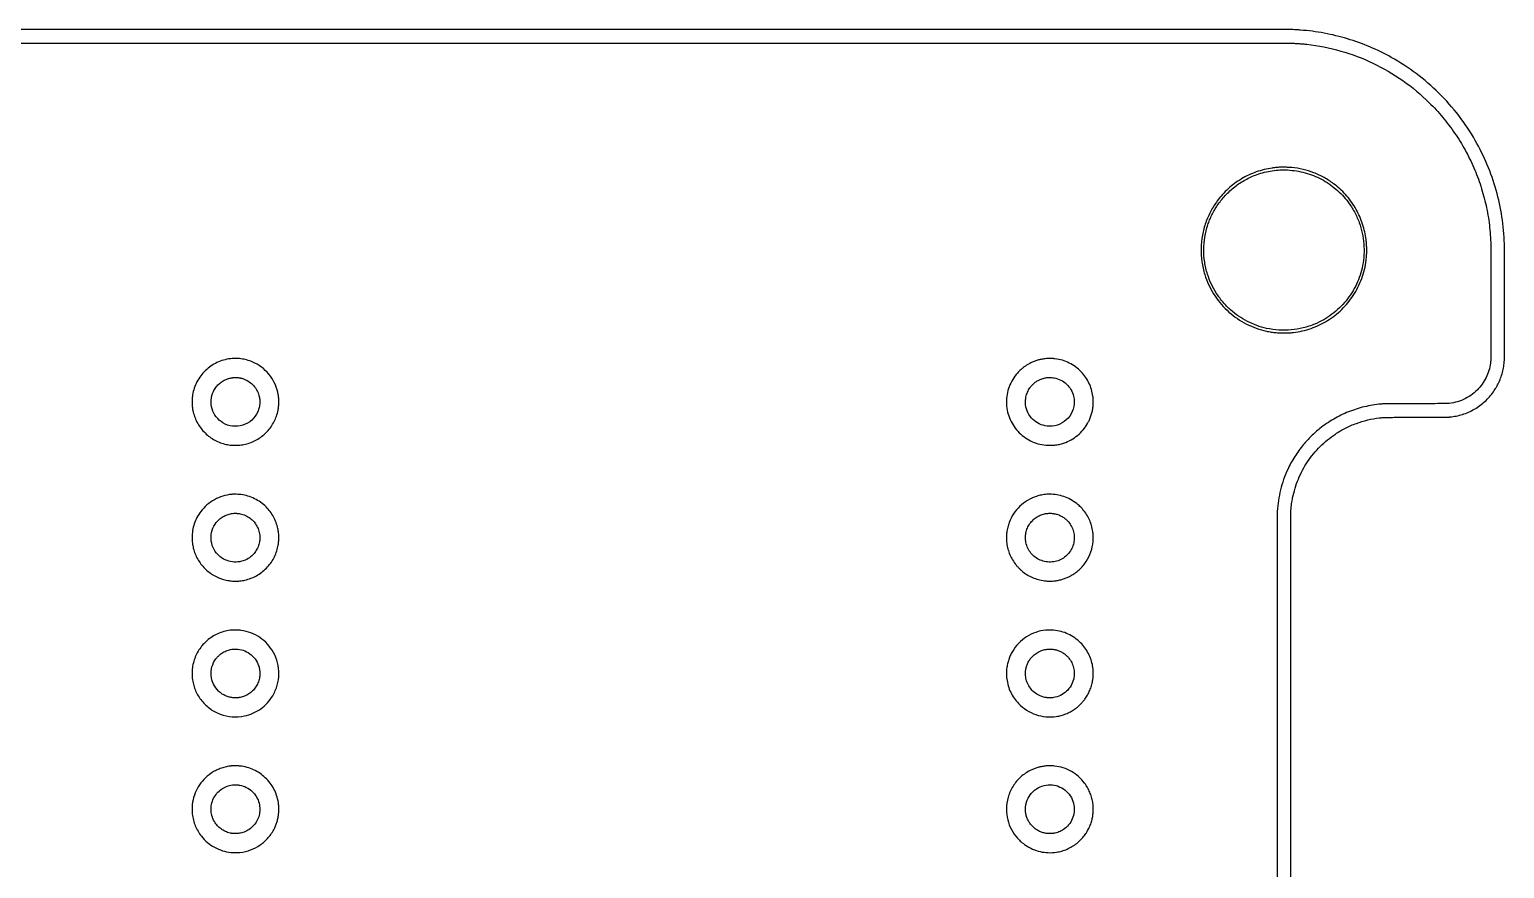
# Model space of a CAD drawing. Extents: x 977 to 25454, y 984 to 49020.
# Drawn here: x 14242 to 25454, y 42644 to 49020 of the extents above; entities that cross this region are included whole.
import ezdxf

# ---------------------------------------------------------------- set-up
doc = ezdxf.new("R2010")
doc.units = 0

msp = doc.modelspace()

# ---------------------------------------------------------------- linework, layer by layer
for points in [[(25453.795181, 6757.754748, 0.000012), (25453.897571, 12164.328285, 0.000003), (25453.798272, 20941, 0.000002), (25453.560073, 32466.951299, 0.000022), (25453.274305, 36638.378168, 0.000001), (25452.974668, 39243.286242, 0.030065)], [(23829.361066, 40418.971481, -0.000002), (23829.352982, 42875.559779, -0.000002), (23829.365373, 45332.747787, -0.021017), (23830.806104, 45367, -0.005845), (23833.221058, 45392.142625, -0.007114), (23836.092168, 45415.622683, -0.007424), (23839.507311, 45438.105181, -0.007657), (23843.556945, 45460.245147, -0.049073), (23887.011553, 45603.616359, -0.049424), (23957.496278, 45735.404218, -0.049412), (24052.493796, 45850.825996, -0.048996), (24168.541353, 45945.72994, -0.029774), (24245.731524, 45990.755708, -0.029259), (24328.166467, 46026.586958, -0.029278), (24414.16583, 46052.530051, -0.029907), (24502, 46068.028063, -0.013094), (24531.577225, 46070.657432, -0.01121), (24562.826749, 46071.909968, -0.003483), (24615.916557, 46072.476778, -0.000182), (24786.5, 46073.047721, 0.00025), (24879.952089, 46073.373245, 0.000406), (24959.29375, 46073.753722, 0.000042), (25030.255841, 46074.1576, 0.039466), (25033.5, 46074.432926, -0.008284), (25035.828535, 46074.777678, -0.001399), (25040.290625, 46075.350245, -0.001529), (25045.538158, 46075.99238, -0.001359), (25051, 46076.628735, 0.05592), (25146.036022, 46098.379183, 0.053843), (25235.192664, 46140.821226, 0.053671), (25313.485743, 46201.474346, 0.05484), (25376.440389, 46277, 0.004268), (25385.790981, 46291.373324, 0.010181), (25392.423895, 46302.243877, 0.010781), (25398.382416, 46312.998501, 0.005367), (25405.487594, 46326.860593, 0.025227), (25424.193393, 46369.609745, 0.025788), (25438.344392, 46413.716088, 0.025686), (25447.924989, 46459.214356, 0.024585), (25452.964596, 46506.125588, 0.014407), (25453.939313, 46539.673798, 0.000051), (25453.992473, 46940.164551, 0.000094), (25453.931065, 47328.931111, 0.007515), (25452.991998, 47390, 0.030055), (25434.213026, 47596.944793, 0.030884), (25390.818417, 47798.232486, 0.030971), (25323.106394, 47992.11187, 0.030605), (25231.735822, 48176.942075, 0.033943), (25105.901044, 48365.626956, 0.033831), (24955.564787, 48535.773052, 0.033831), (24783.656249, 48684.090134, 0.033944), (24593.5, 48807.688054, 0.027151), (24430.477391, 48887.285451, 0.027038), (24259.565239, 48948.872557, 0.027054), (24083.10419, 48991.626048, 0.027258), (23903.5, 49014.943773, 0.000715), (23891.736929, 49015.806064, 0.000527), (23878.703125, 49016.728964, 0.000532), (23866.374666, 49017.575691, 0.001189), (23857, 49018.187138, 0.015658), (23834.04827, 49018.908979, 0.000001), (21672.802621, 49019.17901, 0.000024), (18678.279442, 49019.402857, 0.000005), (13230.5, 49019.49605, 0.000002), (9162.520775, 49019.509787, 0.000004), (5736.221875, 49019.480206)], [(7758.65651, 2201.463503, -0.000003), (13215, 2201.5, -0.000005), (17758.452947, 2201.451521, -0.000032)], [(2705.63774, 40413.981128, 0.000002), (2705.642764, 42874.519936, 0.000002), (2705.626677, 45334.130235, 0.019035)], [(13225.061707, 48916.78229), (23776.309835, 48916.617313, -0.007403), (23818.5, 48915.991961, -0.004345), (23854.003213, 48914.630939, -0.005264), (23887.272986, 48912.714673, -0.005459), (23919.409569, 48910.17126, -0.00545), (23951.5, 48906.925679, -0.041483), (24209.111174, 48856.148386, -0.04183), (24454.055178, 48763.630793, -0.041831), (24680.179534, 48631.6355, -0.041487), (24881.852087, 48463.51655, -0.024073), (24983.905179, 48352.826798, -0.023979), (25074.987567, 48232.699574, -0.023965), (25154.197677, 48104.33274, -0.023979), (25220.743166, 47969, -0.024123), (25274.006194, 47827.84332, -0.023906), (25313.607624, 47681.789004, -0.02394), (25339.039246, 47532.833518, -0.024364), (25349.923288, 47383, -0.005828), (25350.697922, 47319.197348, -0.000087), (25350.81405, 46945.972483, -0.000057), (25350.822723, 46563.994842, -0.009147), (25350.041333, 46521.5, -0.004125), (25349.573082, 46511.085181, -0.003881), (25348.925103, 46500.465625, -0.003861), (25348.204977, 46491.061497, -0.013402), (25347.529679, 46485, -0.038714), (25335.039128, 46427.841043, -0.04105), (25314.048236, 46374.44903, -0.041271), (25284.738948, 46325.45751, -0.039993), (25247.501905, 46281.38898, -0.044963), (25197.830144, 46239.600804, -0.046372), (25141.979223, 46207.854409, -0.046254), (25081.098192, 46186.881996, -0.044284), (25016.5, 46177.06614, -0.014126), (25003.570204, 46176.625856, -0.000362), (24945.31256, 46176.330768, -0.000703), (24872.535793, 46176.117165, -0.000351), (24780.432158, 46176.041124, 0.000312), (24642.175091, 46175.937893, 0.002562), (24579.175486, 46175.528752, 0.005607), (24541.329715, 46174.664523, 0.014387), (24514, 46172.9455, 0.03558), (24388.436496, 46152.331802, 0.036677), (24268.374659, 46114.247286, 0.036787), (24155.496778, 46059.159131, 0.03626), (24051.33464, 45987.889182, 0.013348), (24017.699977, 45959.602684, 0.012359), (23984.727471, 45928.845305, 0.012365), (23953.331536, 45896.512319, 0.013397), (23924.425722, 45863.5, 0.016563), (23890.729197, 45820.015898, 0.015747), (23859.386916, 45773.672148, 0.015781), (23831.090612, 45725.553801, 0.016828), (23806.522731, 45676.751653, 0.022849), (23775.019369, 45599.460183, 0.024241), (23751.394012, 45521.111565, 0.024257), (23735.475207, 45440.891418, 0.022942), (23727.031523, 45358, 0.013909), (23725.958331, 45319.436979, 0.000002), (23725.950273, 42874.905956, 0.000002), (23725.959107, 40430.264241, 0.013991)], [(20120.410613, 2201.24951, -0.000001), (21784.154586, 2200.996007, -0.020655)]]:
    msp.add_lwpolyline(points, format="xyb")
for points in [[(23740.5, 47972.395093, 0.004859), (23727.819945, 47971.339398, 0.002964), (23712.868436, 47969.858713, 0.002943), (23698.513351, 47968.265626, 0.007249), (23688, 47966.881412, 0.048562), (23566.469847, 47936.824485, 0.049943), (23454.228456, 47884.078479, 0.049888), (23354.565793, 47810.060523, 0.048244), (23270.292359, 47717, 0.020128), (23244.833922, 47679.7255, 0.017751), (23221.302258, 47638.955907, 0.017629), (23200.554327, 47596.30143, 0.01906), (23183.440518, 47553.373581, 0.040737), (23157.730151, 47456.652081, 0.039609), (23147.724235, 47356.121845, 0.039599), (23153.695738, 47255.246877, 0.04067), (23175.510739, 47157.5, 0.064035), (23242.698011, 47010.525081, 0.064316), (23344.80426, 46885.573676, 0.064357), (23475.24386, 46790.731094, 0.064259), (23625.576789, 46732.109914, 0.014548), (23663.229576, 46723.912311, 0.016189), (23699.980603, 46718.248868, 0.016072), (23737.25974, 46714.945412, 0.01393), (23776.5, 46713.831322, 0.004984), (23797.151173, 46714.02629, 0.00802), (23814.739891, 46714.650028, 0.008609), (23831.360079, 46715.793732, 0.007146), (23849, 46717.56746, 0.054765), (23983.431815, 46748.183857, 0.054942), (24107.854758, 46807.234968, 0.05492), (24216.473999, 46891.992599, 0.054636), (24304.249468, 46998.5, 0.028732), (24340.13512, 47060.789568, 0.028383), (24368.806156, 47127.032962, 0.028469), (24389.715327, 47195.893376, 0.029334), (24402.416392, 47266, 0.004903), (24404.683174, 47286.381023, 0.012154), (24405.833442, 47301.358118, 0.010424), (24406.346604, 47317.64508, 0.002808), (24406.476778, 47343.5, 0.004512), (24406.201422, 47372.169042, 0.011866), (24405.330978, 47392.7064, 0.013248), (24403.553712, 47411.848049, 0.006993), (24400.387808, 47435.5, 0.048953), (24370.587082, 47554.755162, 0.048792), (24318.148586, 47666.080887, 0.048818), (24245.162082, 47765.082457, 0.049111), (24154.5, 47847.834965, 0.033693), (24082.387574, 47894.496949, 0.034539), (24005.242066, 47930.618198, 0.034293), (23923.329737, 47955.983158, 0.032226), (23837, 47970.563084, 0.018384), (23821.099319, 47971.615893, 0.002592), (23788.264903, 47972.409552, 0.002461), (23755.358481, 47972.872272, 0.020625)], [(23805, 47951.988942, -0.053591), (23938.575731, 47930.71963, -0.055523), (24062.898379, 47881.651278, -0.055668), (24173.098714, 47806.571217, -0.054395), (24264.980203, 47708.5, -0.018889), (24290.007649, 47672.412767, -0.018163), (24312.588356, 47634.073782, -0.01799), (24332.530587, 47593.820524, -0.017671), (24349.655735, 47552, -0.035181), (24372.592646, 47473.123377, -0.033894), (24384.602317, 47390.819802, -0.033771), (24385.405228, 47307.350891, -0.034331), (24374.929166, 47225, -0.061401), (24328.553833, 47084.027292, -0.061052), (24249.267576, 46958.23991, -0.061048), (24141.946126, 46855.316533, -0.06138), (24013.133649, 46781.575291, -0.038606), (23924.40787, 46752.157604, -0.038331), (23832.002074, 46736.642181, -0.038349), (23738.353246, 46735.418292, -0.038724), (23645.927656, 46748.537565, -0.031674), (23570.873855, 46770.260905, -0.03208), (23499.495274, 46801.216552, -0.032119), (23432.744813, 46841.007324, -0.031928), (23371.5, 46889.092365, -0.033587), (23314.536204, 46947.345744, -0.033241), (23265.670893, 47012.894881, -0.033296), (23225.995963, 47084.229873, -0.033963), (23196.439132, 47159.737607, -0.03897), (23174.942091, 47252.676224, -0.039137), (23168.168407, 47347.69078, -0.039129), (23176.28381, 47442.618873, -0.038919), (23199.092184, 47535.300161, -0.018146), (23212.879963, 47572.449495, -0.01569), (23229.957448, 47610.379364, -0.015634), (23249.456513, 47647.318458, -0.017609), (23270.513304, 47681.496026, -0.020932), (23298.985273, 47720.607987, -0.01959), (23331.235303, 47758.107308, -0.019512), (23366.462693, 47793.118558, -0.020327), (23403.850806, 47824.780153, -0.021043), (23442.614154, 47852.449425, -0.01944), (23484.583689, 47877.548705, -0.019343), (23528.601485, 47899.435021, -0.020279), (23573.5, 47917.481798, -0.024678), (23629.858453, 47934.440164, -0.023747), (23688.339284, 47946.018265, -0.023894), (23747.276637, 47951.943104, -0.025815)], [(15782.5, 46518.87864, 0.081359), (15679.097121, 46493.735465, 0.080931), (15588.909434, 46436.890636, 0.080994), (15521.484526, 46354.402599, 0.08167), (15483.996101, 46255, 0.010768), (15481.017004, 46238.261043, 0.014869), (15479.116479, 46223.118756, 0.014442), (15478.08398, 46207.554304, 0.00934), (15477.74671, 46189.5, 0.009383), (15478.08745, 46171.344412, 0.014571), (15479.130987, 46155.715688, 0.015062), (15481.049841, 46140.559371, 0.011038), (15484.053636, 46123.875432, 0.07054), (15514.928345, 46036.886048, 0.070176), (15568.807827, 45961.737053, 0.070208), (15641.345537, 45904.449699, 0.070713), (15726.730357, 45869.642036, 0.013984), (15747.293436, 45865.088342, 0.018), (15766.420309, 45862.119873, 0.017506), (15786.134195, 45860.480564, 0.012128), (15808.5, 45859.950388, 0.013682), (15831.436037, 45860.59087, 0.018469), (15852.100904, 45862.501879, 0.018722), (15872.344938, 45865.905801, 0.014697), (15894, 45871.054291, 0.070538), (15977.786428, 45906.839642, 0.069131), (16048.968785, 45964.700941, 0.069156), (16101.662256, 46039.75303, 0.070679), (16131.410218, 46125.783697, 0.010827), (16134.171082, 46141.854089, 0.014093), (16135.9628, 46156.67604, 0.013624), (16136.956287, 46171.969995, 0.009122), (16137.296035, 46189.5, 0.00671), (16137.098807, 46205.552274, 0.013048), (16136.435222, 46218.351078, 0.013775), (16135.135014, 46230.636239, 0.008508), (16132.964064, 46245, 0.059179), (16111.285588, 46318.928242, 0.058597), (16072.842675, 46385.989071, 0.058523), (16019.838768, 46442.374524, 0.058746), (15955.276555, 46484.861367, 0.033988), (15914.273971, 46502.038947, 0.033607), (15871.168769, 46513.579188, 0.033616), (15826.918111, 46519.238067, 0.034051)], [(21980, 46519.409718, 0.014207), (21946.304191, 46515.50858, 0.023624), (21918.242841, 46510.085273, 0.025054), (21892.00961, 46502.306938, 0.018821), (21864, 46491.249777, 0.01857), (21845.446122, 46482.26992, 0.015097), (21826.255436, 46471.330848, 0.014968), (21807.562345, 46459.131534, 0.017193), (21790.5, 46446.360801, 0.017799), (21778.809317, 46436.261367, 0.009257), (21764.924675, 46422.888894, 0.009255), (21751.5818, 46409.050292, 0.018295), (21741.612405, 46397.5, 0.090644), (21684.146166, 46290.967532, 0.092149), (21668.529455, 46171.622911, 0.092367), (21696.838202, 46054.870103, 0.091593), (21765.34117, 45955.75636, 0.045958), (21812.180503, 45916.979543, 0.046064), (21865.27996, 45887.445645, 0.04631), (21922.610698, 45868.257461, 0.047512), (21982, 45860.162575, 0.023338), (22018.145152, 45860.385017, 0.026848), (22052.441821, 45864.051696, 0.027299), (22085.641323, 45871.293779, 0.025801), (22118.5, 45882.217435, 0.045925), (22171.83092, 45908.928121, 0.045191), (22219.700696, 45945.050093, 0.045092), (22260.394439, 45989.267771, 0.045298), (22292.432013, 46040, 0.025046), (22305.335209, 46068.689641, 0.023892), (22315.533112, 46098.976051, 0.023764), (22322.842716, 46130.265214, 0.024115), (22327.106911, 46161.954206, 0.019263), (22327.821062, 46177.131263, 0.007667), (22327.67859, 46197.97626, 0.007585), (22326.906708, 46218.639145, 0.02148), (22325.531631, 46233, 0.03825), (22314.331456, 46284.319021, 0.039195), (22295.506537, 46332.898651, 0.039458), (22269.472603, 46377.647429, 0.039911), (22236.820932, 46417.56808, 0.041875), (22193.79423, 46455.438626, 0.0436), (22145.612306, 46485.039056, 0.04362), (22093.048085, 46505.825324, 0.041988), (22037, 46517.505979, 0.017077), (22025.332572, 46518.528154, 0.004962), (22007.295336, 46519.309854, 0.004457), (21989.448885, 46519.74668, 0.025608)], [(15829.026234, 46373.975681, -0.010417), (15838.410305, 46372.642436, -0.012814), (15847.10001, 46370.99294, -0.01294), (15855.622034, 46368.915641, -0.011013), (15864.5, 46366.295359, -0.06013), (15903.962454, 46348.238306, -0.058353), (15938.437567, 46321.158768, -0.058404), (15965.698274, 46286.871262, -0.060439), (15983.918825, 46247.590748, -0.018322), (15988.537725, 46231.341445, -0.025849), (15991.360008, 46216.556667, -0.025286), (15992.679976, 46201.312843, -0.016482), (15992.730397, 46183.645266, -0.021056), (15991.368858, 46164.82319, -0.026456), (15988.458957, 46147.583744, -0.026896), (15983.795054, 46130.983716, -0.02307), (15977.167216, 46114.086773, -0.106275), (15931.24161, 46051.322329, -0.105727), (15863.500148, 46012.834586, -0.105831), (15785.998572, 46005.439657, -0.106679), (15712.506637, 46030.473149, -0.092198), (15661.388607, 46075.737015, -0.092735), (15630.088733, 46136.265047, -0.092827), (15622.804968, 46203.962898, -0.092598), (15640.496012, 46269.772736, -0.045615), (15657.867446, 46298.85485, -0.045368), (15680.25255, 46324.362574, -0.045582), (15706.761385, 46345.309687, -0.046992), (15736.366712, 46360.862678, -0.015818), (15746.758791, 46364.752565, -0.012656), (15758.17533, 46368.299439, -0.012913), (15769.357944, 46371.155891, -0.020968), (15779, 46372.933702, 0.000161), (15782.054707, 46373.366432, 0.000174), (15785.03125, 46373.79012, 0.000163), (15787.584144, 46374.155259, 0.000839), (15789, 46374.360665, -0.034201), (15795.180612, 46374.839826, -0.004654), (15808.157846, 46374.83579, -0.005374), (15821.185006, 46374.570443, -0.0223)], [(22031, 46372.517874, -0.072272), (22081.564421, 46355.505693, -0.071785), (22125.326384, 46324.77833, -0.071799), (22158.607936, 46282.937966, -0.07235), (22178.592675, 46233.5, -0.107767), (22180.558478, 46154.889661, -0.107517), (22149.628383, 46082.524245, -0.107202), (22091.334719, 46029.395008, -0.10657), (22016.144045, 46005.047599, -0.011923), (22006.005663, 46004.26569, -0.016054), (21996.802805, 46004.072215, -0.015787), (21987.485991, 46004.46988, -0.010953), (21976.993872, 46005.48163, -0.08256), (21917.421109, 46022.791765, -0.08454), (21867.202309, 46058.356927, -0.084373), (21831.512172, 46108.608514, -0.0818), (21813.940436, 46168.369563, -0.027198), (21813.054935, 46181.303975, -0.014068), (21813.284509, 46197.513531, -0.014068), (21814.425839, 46213.692165, -0.027074), (21816.401923, 46226.532639, -0.026223), (21821.324296, 46245.091192, -0.024011), (21828.284816, 46263.599618, -0.024231), (21836.907647, 46281.172307, -0.028198), (21846.807135, 46296.926888, -0.022513), (21853.962535, 46306.100829, -0.012374), (21863.483373, 46316.693208, -0.012368), (21873.553941, 46326.839462, -0.021754), (21882.429435, 46334.638123, -0.035883), (21902.854208, 46348.782148, -0.033062), (21925.644827, 46360.297008, -0.032757), (21949.976899, 46368.801491, -0.033627), (21975, 46373.965842, -0.032751), (21985.427031, 46374.705514, -0.007798), (22002.83349, 46374.52701, -0.007916), (22020.26685, 46373.799926, -0.030695)], [(15779.5, 45486.949031, 0.050998), (15710.998459, 45473.506293, 0.052621), (15647.397379, 45446.553809, 0.052823), (15591.03419, 45407.032425, 0.05215), (15543.932895, 45356.423723, 0.039312), (15515.217021, 45311.298709, 0.04138), (15494.480434, 45262.985469, 0.041359), (15481.974637, 45211.893045, 0.039187), (15477.745379, 45158.5, 0.012608), (15478.285042, 45136.480059, 0.017335), (15479.953784, 45116.751331, 0.017705), (15482.948706, 45097.515526, 0.014087), (15487.494029, 45077, 0.068245), (15520.589141, 44994.734587, 0.067295), (15574.731249, 44923.97799, 0.067339), (15645.682915, 44870.176273, 0.068489), (15727.982164, 44837.538978, 0.028585), (15765.670937, 44830.539476, 0.028497), (15803.950977, 44827.874955, 0.028618), (15842.125707, 44829.582666, 0.029418), (15879.5, 44835.642569, 0.072364), (15967.670785, 44869.237326, 0.071578), (16042.981821, 44926.658721, 0.071634), (16099.000713, 45002.938283, 0.072668), (16130.881539, 45091.55898, 0.025754), (16135.963741, 45125.472377, 0.025246), (16137.577828, 45159.955744, 0.02548), (16135.709737, 45194.100271, 0.027515), (16130.379388, 45227, 0.034735), (16116.858124, 45273.137762, 0.036626), (16097.2653, 45316.114858, 0.036629), (16071.613047, 45355.769589, 0.034754), (16040.031071, 45392.004718, 0.040788), (15998.861678, 45426.885299, 0.041547), (15952.819415, 45454.379084, 0.041298), (15902.597864, 45474.015467, 0.039316), (15849, 45485.527899, 0.022098), (15835.562168, 45486.724288, 0.006041), (15814.284716, 45487.416618, 0.006044), (15792.994128, 45487.594546, 0.022038)], [(21975.5, 45487.332129, 0.012373), (21954.217969, 45485.036072, 0.014978), (21934.399083, 45481.793592, 0.015478), (21915.386626, 45477.480612, 0.015128), (21896.53028, 45471.970871, 0.056098), (21828.869555, 45441.217074, 0.056295), (21769.825009, 45396.222526, 0.056315), (21722.321945, 45339.208416, 0.056217), (21688.705296, 45273, 0.015337), (21682.796695, 45255.569976, 0.013982), (21677.766794, 45237.267454, 0.013513), (21673.612937, 45218.081276, 0.012136), (21670.332737, 45198, 0.025649), (21668.912759, 45181.598002, 0.00894), (21668.505105, 45157.888818, 0.00897), (21668.947642, 45134.13243, 0.024915), (21670.388021, 45117.5, 0.031023), (21679.630322, 45071.488379, 0.035009), (21694.245354, 45028.85395, 0.035248), (21714.56218, 44988.926829, 0.032286), (21740.828958, 44951, 0.022548), (21750.831738, 44939.487822, 0.007557), (21766.434217, 44923.575242, 0.007536), (21782.489377, 44908.160422, 0.023008), (21794.001009, 44898.385836, 0.033922), (21834.486994, 44871.269539, 0.036773), (21877.218707, 44850.690126, 0.036828), (21922.444749, 44836.616804, 0.034227), (21970.368556, 44828.901177, 0.020503), (21986.493186, 44828.091055, 0.009286), (22007.642093, 44828.289309, 0.009271), (22028.703532, 44829.269111, 0.021226), (22044.5, 44830.973406, 0.020009), (22074.083839, 44836.660924, 0.021785), (22102.277442, 44844.570344, 0.022279), (22129.080189, 44854.708658, 0.023213), (22154.5, 44867.069164, 0.060653), (22221.355787, 44914.814952, 0.06224), (22274.141959, 44976.833541, 0.06231), (22309.997343, 45049.867636, 0.061031), (22327.077178, 45130, 0.019458), (22327.891353, 45146.541543, 0.009455), (22327.708514, 45167.703962, 0.009426), (22326.734764, 45188.674682, 0.021211), (22325.024274, 45204.5, 0.032802), (22314.951147, 45250.481374, 0.035499), (22299.136534, 45293.510109, 0.03559), (22277.436889, 45333.772041, 0.03331), (22249.808885, 45371.5, 0.018402), (22240.220088, 45382.097537, 0.007896), (22226.688712, 45395.55707, 0.007882), (22212.772447, 45408.552155, 0.018922), (22201.96062, 45417.614164, 0.040436), (22154.988755, 45448.315548, 0.042415), (22104.414799, 45470.495485, 0.042664), (22051.104989, 45483.724996, 0.041908), (21996, 45487.821579, 0.001625), (21989.389298, 45487.736875, 0.001952), (21983.171875, 45487.612717, 0.001669), (21977.935052, 45487.470191, 0.013046)], [(15825.5, 45342.478998, -0.03426), (15844.56714, 45339.80075, -0.026379), (15864.874008, 45334.381478, -0.026126), (15884.742022, 45326.771741, -0.031303), (15902.5, 45317.513102, -0.053133), (15934.835159, 45292.964654, -0.054675), (15960.923422, 45262.368134, -0.054332), (15979.889661, 45226.658447, -0.051262), (15991.1754, 45187, -0.036825), (15992.324216, 45175.686211, -0.00882), (15992.512038, 45156.790316, -0.008878), (15992.030589, 45137.880873, -0.0358), (15990.708955, 45126.41716, -0.049555), (15979.47944, 45088.142149, -0.052618), (15961.097278, 45053.64188, -0.053101), (15936.094537, 45024.005385, -0.052234), (15905.281456, 45000.114557, -0.076157), (15854.010431, 44978.247904, -0.075662), (15798.426846, 44972.666654, -0.075492), (15743.591331, 44983.877043, -0.07529), (15694.5, 45010.865136, -0.020501), (15687.471048, 45016.713176, -0.009208), (15678.708389, 45024.931602, -0.009224), (15670.219965, 45033.502341, -0.019615), (15664.046545, 45040.5, -0.090452), (15631.830691, 45099.016273, -0.090395), (15622.338921, 45165.151317, -0.090653), (15636.792679, 45230.224982, -0.091621), (15673.308143, 45285.703839, -0.044531), (15699.47604, 45308.514173, -0.046692), (15728.874522, 45325.922693, -0.046999), (15760.808815, 45337.485132, -0.046309), (15794.5, 45342.953495, -0.007348), (15801.932488, 45343.352683, -0.013567), (15807.982059, 45343.424241, -0.010831), (15814.860751, 45343.169843, -0.003107)], [(22025.121597, 45341.422296, -0.040125), (22052.409918, 45335.428201, -0.03837), (22078.819096, 45325.089727, -0.038216), (22103.439821, 45310.788385, -0.039062), (22125.405208, 45293, -0.056559), (22152.729096, 45260.494345, -0.056647), (22172.05768, 45222.70909, -0.056992), (22182.328159, 45181.770465, -0.058618), (22182.948588, 45139.966168, -0.058105), (22173.440151, 45097.111908, -0.058912), (22154.352323, 45057.808884, -0.058972), (22126.646231, 45024.074971, -0.058443), (22091.752779, 44997.62393, -0.063244), (22049.655136, 44979.54872, -0.062705), (22004.252179, 44972.501096, -0.062337), (21958.276622, 44976.91739, -0.061195), (21914.5, 44992.526731, -0.06059), (21877.546859, 45017.043932, -0.060732), (21847.580853, 45049.687041, -0.060411), (21826.210278, 45088.742854, -0.058814), (21814.552181, 45132.128338, -0.02357), (21813.41839, 45143.674109, -0.012657), (21813.054154, 45157.986785, -0.012656), (21813.414781, 45172.305372, -0.023479), (21814.545408, 45183.871662, -0.051539), (21824.127202, 45221.811541, -0.05301), (21841.2066, 45256.608336, -0.052987), (21865.228413, 45287.04885, -0.051412), (21895.337878, 45312.107734, -0.045476), (21925.072098, 45328.370222, -0.046896), (21956.955417, 45338.790025, -0.046474), (21990.489301, 45343.149025, -0.043126)], [(15781.5, 44455.387985, 0.032326), (15730.813608, 44447.029227, 0.0379), (15684.33934, 44432.457569, 0.038492), (15641.207288, 44411.273137, 0.035314), (15600.5, 44383.178635, 0.017482), (15588.401571, 44372.787062, 0.009706), (15574.35464, 44359.328203, 0.009709), (15560.890117, 44345.385275, 0.018092), (15550.625798, 44333.5, 0.03538), (15523.546721, 44294.376572, 0.036211), (15502.489018, 44252.120281, 0.035896), (15487.600605, 44206.914788, 0.033524), (15478.912433, 44159, 0.021855), (15477.931706, 44144.736575, 0.008137), (15477.757398, 44124.638991, 0.008203), (15478.243388, 44104.397842, 0.019895), (15479.44068, 44089.5, 0.030761), (15487.584091, 44045.121569, 0.034019), (15500.933426, 44003.589658, 0.034289), (15519.678501, 43964.541102, 0.032257), (15543.92841, 43927.576277, 0.070664), (15609.873164, 43861.735372, 0.07131), (15691.349537, 43817.104262, 0.071126), (15782.27688, 43797.081607, 0.069715), (15875.822268, 43803.120914, 0.053135), (15940.072599, 43823.691166, 0.05131), (15999.36001, 43857.522585, 0.051208), (16050.620954, 43902.791582, 0.052488), (16091.134725, 43957.184712, 0.065104), (16125.122465, 44036.40396, 0.06524), (16137.5662, 44121.642198, 0.065406), (16127.622248, 44207.013777, 0.066024), (16095.967728, 44286.627318, 0.057392), (16051.003822, 44348.955031, 0.05857), (15993.327347, 44398.950343, 0.058402), (15925.469597, 44434.321055, 0.056472), (15850.5, 44453.544215, 0.023765), (15838.446518, 44454.639995, 0.004106), (15815.540486, 44455.440369, 0.003879), (15792.612647, 44455.875082, 0.02751)], [(21967, 44454.852461, 0.06071), (21891.401521, 44438.487401, 0.058582), (21820.959903, 44404.331041, 0.058427), (21760.197368, 44354.6661, 0.059763), (21713.098607, 44292.640423, 0.025673), (21697.44747, 44262.484365, 0.026853), (21685.228748, 44231.324973, 0.026042), (21676.12432, 44198.16328, 0.021419), (21669.803349, 44162, 0.027337), (21668.715845, 44147.632935, 0.006981), (21668.554131, 44124.28972, 0.007085), (21669.050568, 44100.880299, 0.025471), (21670.337981, 44086, 0.036264), (21681.726641, 44032.497107, 0.040711), (21700.44127, 43983.315974, 0.041222), (21726.633104, 43938.34397, 0.038998), (21760.289196, 43897.376585, 0.059266), (21820.983088, 43847.618445, 0.059975), (21891.421005, 43813.722388, 0.059823), (21968.057848, 43797.451902, 0.058428), (22047, 43799.585997, 0.030719), (22083.381837, 43807.15698, 0.027709), (22119.870253, 43819.329619, 0.027705), (22154.794572, 43835.464843, 0.030684), (22186.5, 43854.883458, 0.021481), (22207.641522, 43871.083887, 0.019179), (22228.159519, 43889.63698, 0.019081), (22247.306474, 43909.81697, 0.020637), (22264.34011, 43930.89343, 0.030521), (22284.879957, 43962.421182, 0.028704), (22301.896944, 43996.854176, 0.02864), (22314.892747, 44033.091272, 0.030036), (22323.420881, 44070.008235, 0.008983), (22325.591275, 44084.466097, 0.012391), (22326.983605, 44097.51984, 0.012167), (22327.74391, 44110.809718, 0.008204), (22327.993166, 44126, 0.008204), (22327.74391, 44141.190282, 0.012167), (22326.983605, 44154.48016, 0.012391), (22325.591275, 44167.533903, 0.008983), (22323.420881, 44181.991765, 0.039131), (22311.167669, 44230.959802, 0.038639), (22291.396592, 44277.637324, 0.038525), (22264.612682, 44320.845583, 0.038388), (22231.488219, 44359.488219, 0.043257), (22187.416234, 44396.529612, 0.043956), (22137.855101, 44425.211467, 0.043876), (22083.955892, 44444.829546, 0.042778), (22027, 44454.951087, 0.016959), (22014.695474, 44455.646475, 0.006046), (21997.096158, 44455.830368, 0.006064), (21979.463626, 44455.587509, 0.016505)], [(15824.576322, 44310.933778, -0.075056), (15879.536957, 44297.067913, -0.076135), (15927.657919, 44267.634909, -0.076576), (15964.546175, 44225.323251, -0.077281), (15986.847987, 44174, -0.010245), (15989.953655, 44161.038653, -0.025227), (15991.553416, 44151.386191, -0.022396), (15992.273143, 44140.974277, -0.006632), (15992.44836, 44125, -0.003227), (15992.331768, 44111.673801, -0.015504), (15991.981141, 44104.091168, -0.021822), (15991.216746, 44097.796879, -0.011168), (15989.73887, 44089.978639, -0.047026), (15978.520654, 44054.113054, -0.049794), (15960.956125, 44021.702562, -0.050173), (15937.469884, 43993.614155, -0.049157), (15908.708945, 43970.550757, -0.025282), (15893.769302, 43961.855296, -0.02229), (15877.396371, 43954.307019, -0.022243), (15860.376899, 43948.230428, -0.024858), (15843.5, 43943.943589, -0.029767), (15830.039612, 43942.053268, -0.013976), (15812.479084, 43941.138287, -0.013972), (15794.908053, 43941.205682, -0.030004), (15781.421994, 43942.446755, -0.036113), (15752.919175, 43948.938916, -0.039096), (15726.424125, 43959.346609, -0.039377), (15702.039241, 43973.672282, -0.037703), (15679.820862, 43991.833109, -0.090829), (15640.473752, 44045.910259, -0.090935), (15622.86927, 44110.400765, -0.090893), (15629.290994, 44176.966909, -0.090639), (15658.903262, 44237, -0.021067), (15665.174527, 44244.736791, -0.010175), (15673.808454, 44254.1238, -0.010184), (15682.866094, 44263.200452, -0.019949), (15690.5, 44269.979916, -0.049729), (15720.252884, 44289.768593, -0.047809), (15753.714858, 44303.601469, -0.047936), (15789.106513, 44310.799768, -0.050581)], [(22014.5, 44310.961096, -0.035869), (22041.409452, 44306.460309, -0.035054), (22067.613513, 44298.138317, -0.035592), (22092.002347, 44286.394895, -0.039944), (22113.5, 44271.695606, -0.01748), (22120.07062, 44265.995812, -0.008007), (22128.253197, 44258.132265, -0.008006), (22136.176588, 44250.014017, -0.017557), (22141.91441, 44243.5, -0.056662), (22164.572219, 44208.445784, -0.056823), (22178.756819, 44169.232904, -0.056739), (22183.7641, 44127.779117, -0.056179), (22179.357082, 44086.116819, -0.075459), (22159.277367, 44034.078601, -0.075591), (22124.66976, 43990.37727, -0.07556), (22078.622859, 43958.923631, -0.075302), (22025.256582, 43942.52513, -0.025385), (22013.645147, 43941.394768, -0.01146), (21998.347457, 43941.037295, -0.011446), (21983.086123, 43941.379941, -0.026071), (21971.617484, 43942.501338, -0.059129), (21928.528, 43954.321012, -0.059908), (21889.60744, 43975.862901, -0.060115), (21857.016156, 44005.938232, -0.060298), (21832.552982, 44042.873671, -0.024413), (21824.121167, 44061.97388, -0.031298), (21818.364357, 44080.302529, -0.030802), (21814.878057, 44099.442693, -0.0225), (21813.288718, 44121, -0.01263), (21813.241117, 44135.24168, -0.019876), (21813.994679, 44147.44697, -0.020689), (21815.683068, 44159.191493, -0.015358), (21818.478356, 44172, -0.039984), (21827.576346, 44198.955951, -0.038408), (21840.948695, 44224.50364, -0.038417), (21858.068107, 44247.700136, -0.040042), (21878.317442, 44267.658889, -0.04839), (21908.820564, 44288.591041, -0.049254), (21942.602129, 44303.124814, -0.049663), (21978.305313, 44310.68313, -0.050892)], [(15779.5, 43423.407582, -0.003501), (15777.779584, 43423.186599, -0.000638), (15774.590625, 43422.803792, -0.000687), (15770.857079, 43422.365648, -0.000624), (15767, 43421.923252, 0.032713), (15729.652656, 43415.190721, 0.029161), (15692.001213, 43403.458738, 0.028911), (15655.631906, 43387.296946, 0.03068), (15622.113964, 43367.327332, 0.052885), (15567.907836, 43321.267364, 0.054212), (15525.078122, 43265.216112, 0.054116), (15495.238161, 43201.173401, 0.052349), (15479.41631, 43131.5, 0.019914), (15478.13176, 43115.247765, 0.009774), (15477.726857, 43094.491937, 0.009773), (15478.133396, 43073.739564, 0.019947), (15479.41937, 43057.5, 0.033383), (15488.065639, 43011.464053, 0.034927), (15502.676056, 42967.701173, 0.035214), (15523.101495, 42926.727082, 0.035165), (15549.083378, 42889.004472, 0.04901), (15594.745592, 42842.044301, 0.049725), (15648.46546, 42805.126699, 0.049613), (15708.53451, 42779.475543, 0.048355), (15773, 42765.882871, 0.020901), (15786.961573, 42764.912699, 0.006831), (15807.60214, 42764.625373, 0.006805), (15828.211265, 42764.900559, 0.021439), (15842, 42765.865041, 0.060855), (15923.188188, 42785.240268, 0.063128), (15996.239647, 42823.449461, 0.063241), (16057.339182, 42878.605392, 0.061451), (16103.40235, 42947.787946, 0.023746), (16114.968293, 42973.88437, 0.022112), (16124.315988, 43001.582268, 0.021573), (16131.381008, 43030.688155, 0.020076), (16136.112494, 43061, 0.022559), (16137.108626, 43075.291683, 0.008027), (16137.281134, 43095.767955, 0.008116), (16136.788361, 43116.417565, 0.020106), (16135.574688, 43131.5, 0.0388), (16124.707531, 43185.647408, 0.041924), (16105.779903, 43236.020718, 0.042119), (16078.808757, 43282.327326, 0.039878), (16044.011312, 43324.376152, 0.040076), (16003.440567, 43359.934917, 0.041434), (15958.147886, 43388.125025, 0.041249), (15908.632188, 43408.562865, 0.039003), (15855.5, 43421.061394, 0.011768), (15846.953008, 43422.174735, 0.012398), (15838.510238, 43422.861819, 0.008865), (15827.948517, 43423.270535, 0.002724), (15812, 43423.51776, 0.001377), (15800.479505, 43423.601835, 0.001983), (15790.284375, 43423.607716, 0.001036), (15781.646432, 43423.56054, 0.031815)], [(21961, 43422.396652, 0.018944), (21932.335757, 43417.827543, 0.022113), (21905.562952, 43411.270889, 0.022266), (21879.633326, 43402.420749, 0.019723), (21853.5, 43390.972769, 0.070288), (21777.50458, 43339.795614, 0.069676), (21718.39989, 43269.432762, 0.069669), (21680.891517, 43185.535401, 0.070253), (21668.010317, 43094.804468, 0.061145), (21677.738508, 43015.05556, 0.060982), (21706.467117, 42939.949702, 0.060954), (21752.479719, 42873.962168, 0.060987), (21813.037736, 42821.029476, 0.046934), (21866.896522, 42791.418059, 0.046739), (21925.407216, 42772.321456, 0.046698), (21986.496247, 42764.413176, 0.04668), (22048, 42767.977064, 0.031619), (22089.385301, 42776.988123, 0.032672), (22128.839334, 42791.074538, 0.03245), (22166.366391, 42810.284795, 0.030306), (22202, 42834.589712, 0.021228), (22214.016712, 42844.744956, 0.00868), (22229.490764, 42859.494951, 0.008708), (22244.506107, 42874.838878, 0.020191), (22255.086593, 42886.980912, 0.027776), (22276.084671, 42916.339722, 0.026573), (22294.038446, 42948.271808, 0.02666), (22308.449686, 42981.817683, 0.028435), (22318.858837, 43016, 0.025943), (22324.961636, 43048.277187, 0.024208), (22327.868844, 43081.768438, 0.024241), (22327.523349, 43115.335898, 0.026205), (22323.895051, 43147.840901, 0.029272), (22315.091298, 43186.827981, 0.030985), (22301.918578, 43223.765192, 0.030885), (22284.236535, 43258.899183, 0.028693), (22261.962926, 43292.5, 0.050987), (22216.256523, 43342.093036, 0.051551), (22161.618238, 43381.204089, 0.051507), (22100.08973, 43408.337029, 0.050733), (22034, 43422.494528, 0.020082), (22018.588269, 43423.567207, 0.007668), (21997.072269, 43423.868335, 0.007586), (21975.705121, 43423.515466, 0.022129)], [(15840, 43277.114595, -0.072315), (15890.309399, 43260.484697, -0.07143), (15934.035863, 43230.167324, -0.07154), (15967.411305, 43188.818769, -0.072907), (15987.518893, 43140, -0.03209), (15991.652391, 43117.411972, -0.02948), (15993.019221, 43093.827502, -0.029664), (15991.603555, 43070.403908, -0.033644), (15987.422262, 43048.297778, -0.059648), (15971.160067, 43006.783913, -0.059797), (15945.568377, 42970.320423, -0.059972), (15912.152481, 42941.03709, -0.060654), (15872.864257, 42920.651922, -0.022661), (15855.421233, 42915.023058, -0.027039), (15838.533414, 42911.374563, -0.026561), (15821.097567, 42909.526482, -0.020573), (15802, 42909.309754, -0.006551), (15794.687329, 42909.623626, -0.006046), (15787.186672, 42910.135129, -0.006046), (15780.516027, 42910.752401, -0.019946), (15776.146117, 42911.387177, -0.047631), (15739.533663, 42921.888626, -0.050509), (15706.33061, 42938.982989, -0.050991), (15677.498932, 42962.216064, -0.050349), (15653.828442, 42990.895197, -0.064743), (15631.981919, 43034.979093, -0.066986), (15622.461568, 43082.674695, -0.067059), (15625.892803, 43131.144849, -0.065114), (15642.011034, 43177.5, -0.061077), (15667.186482, 43215.371473, -0.061668), (15700.692502, 43245.900014, -0.061606), (15740.664567, 43267.359302, -0.060738), (15784.852507, 43278.562974, -0.024896), (15797.126109, 43279.512447, -0.013421), (15812.298221, 43279.52129, -0.013413), (15827.526581, 43278.712184, -0.023745)], [(22017.144045, 43278.954792, -0.081929), (22074.82503, 43263.358167, -0.08088), (22124.72814, 43230.018869, -0.080892), (22161.471319, 43182.575347, -0.081987), (22181.049577, 43126.141508, -0.072139), (22182.45347, 43072.764804, -0.072031), (22168.639869, 43021.159548, -0.072086), (22140.767738, 42975.62592, -0.072428), (22101.155156, 42939.962538, -0.025446), (22084.608283, 42930.100051, -0.026637), (22067.390986, 42922.133833, -0.026171), (22049.140523, 42915.928182, -0.022852), (22029.5, 42911.334909, -0.02876), (22019.174482, 42910.021319, -0.010256), (22004.324263, 42909.300175, -0.010357), (21989.341562, 42909.190801, -0.025955), (21978.435768, 42909.90409, -0.038031), (21947.897111, 42915.879781, -0.041947), (21919.642995, 42926.292854, -0.04229), (21893.721595, 42941.185389, -0.039882), (21870.124925, 42960.491703, -0.037294), (21850.844964, 42982.001136, -0.039229), (21835.332855, 43005.790475, -0.039041), (21823.666397, 43031.81963, -0.036231), (21815.84023, 43060, -0.013285), (21814.607489, 43067.100843, -0.01932), (21813.930622, 43073.421199, -0.01359), (21813.611741, 43081.218829, -0.003373), (21813.52294, 43094, -0.00915), (21813.829028, 43110.910813, -0.023796), (21814.850174, 43123.041547, -0.026492), (21816.942572, 43134.251339, -0.013984), (21820.657115, 43147.913227, -0.086457), (21849.244116, 43204.763042, -0.086264), (21895.390204, 43248.647462, -0.086246), (21953.647356, 43274.39238, -0.086372)]]:
    msp.add_lwpolyline(points, format="xyb", close=True)

doc.saveas('drawing.dxf')
